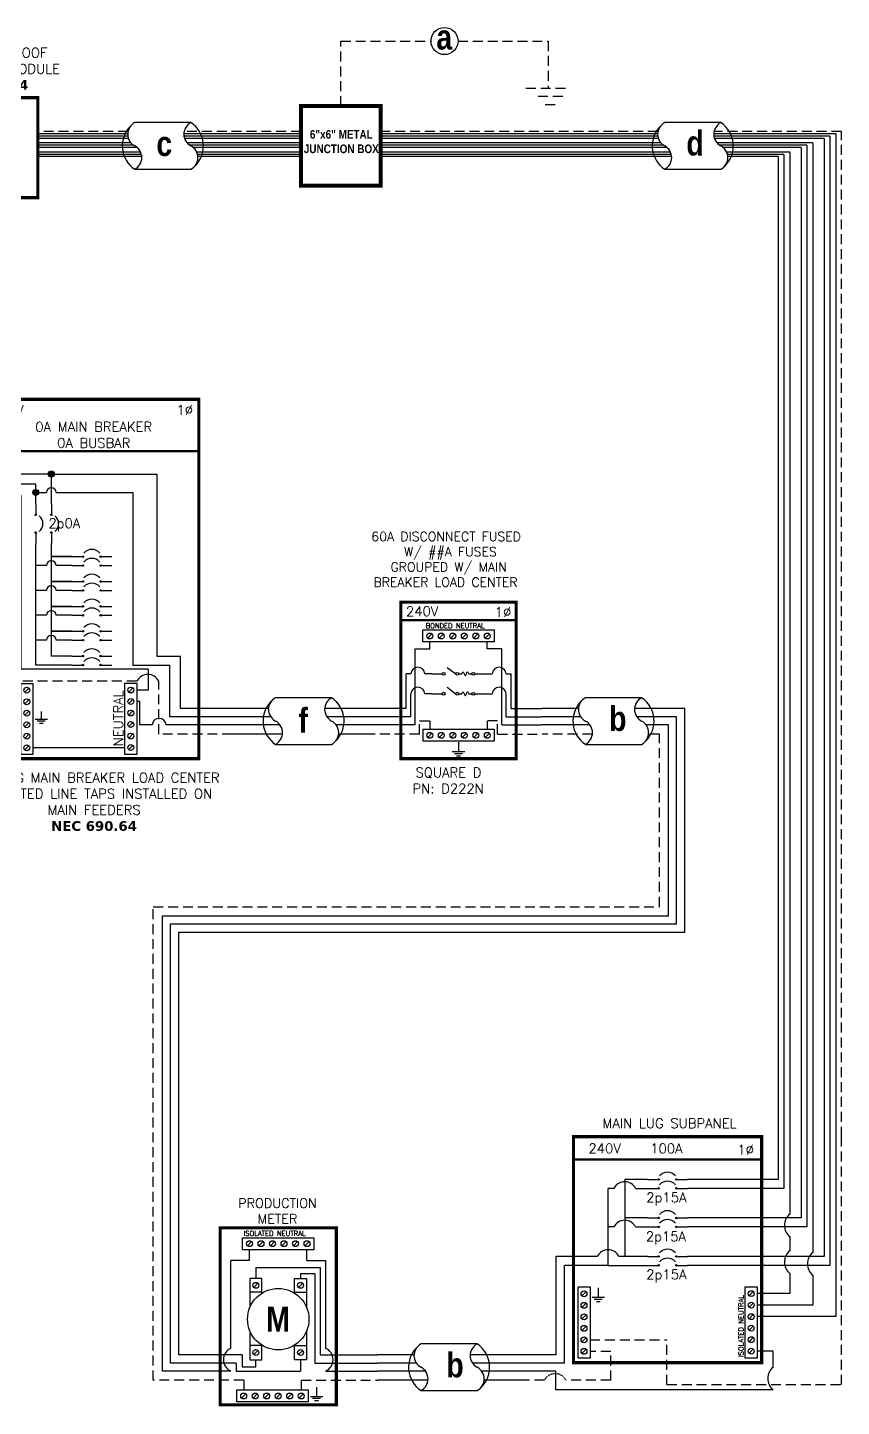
# Model space of a CAD drawing. Header units: feet. Extents: x 12814 to 13413, y 16036 to 16622.
# Drawn here: x 13105 to 13413, y 16100 to 16622 of the extents above; entities that cross this region are included whole.
import ezdxf

# ---------------------------------------------------------------- set-up
doc = ezdxf.new("R2010")
doc.units = ezdxf.units.FT
doc.header["$MEASUREMENT"] = 0
doc.linetypes.add('HIDDEN', pattern=[0.375, 0.25, -0.125])
for name, color, linetype in [('ONE LINE BLOCKS', 7, 'Continuous'), ('TABLES', 7, 'Continuous'), ('TEXT', 7, 'Continuous'), ('Z - TITLEBLOCK TXT', 7, 'Continuous')]:
    doc.layers.add(name, color=color, linetype=linetype)
doc.styles.add('ONE LINE TXT', font='techb___.ttf')
doc.styles.get("Standard").update_dxf_attribs({"font": 'simplex.shx'})

# ---------------------------------------------------------------- blocks, each defined once
blk = doc.blocks.new('*U3')
at = {"color": 7, "linetype": 'Continuous'}
for p, q in [((6.669, 2.433), (2.905, 2.433)), ((2.435, 1.711), (0, 1.711)), ((9.575, 1.711), (6.199, 1.711)), ((2.905, -0.69), (6.669, -0.69))]:
    blk.add_line(p, q, dxfattribs=at)
at = {"color": 10, "linetype": 'Continuous'}
for p, q in [((2.591, 1.149), (0, 1.149)), ((9.575, 1.149), (6.355, 1.149))]:
    blk.add_line(p, q, dxfattribs=at)
at = {"color": 253, "linetype": 'Continuous'}
for p, q in [((3.208, 0.611), (0, 0.611)), ((9.575, 0.611), (6.972, 0.611))]:
    blk.add_line(p, q, dxfattribs=at)
at = {"color": 7, "linetype": 'Continuous'}
for centre, start, end in [((3.942, 0.872), 133.97324, 236.42648), ((5.633, 0.872), 313.97324, 56.42648)]:
    blk.add_arc(centre, 1.874, start, end, dxfattribs=at)
at = {"layer": 'TEXT', "color": 92, "linetype": 'HIDDEN', "ltscale": 15}
for p, q in [((3.373, 0), (0, 0)), ((9.575, 0), (7.137, 0))]:
    blk.add_line(p, q, dxfattribs=at)
at = {"layer": 'Z - TITLEBLOCK TXT', "linetype": 'Continuous'}
for centre, start, end in [((3.315, 1.653), 117.66392, 242.33608), ((7.078, 1.653), 117.66392, 242.33608), ((2.496, 0.091), 297.66392, 62.33608), ((6.26, 0.091), 297.66392, 62.33608)]:
    blk.add_arc(centre, 0.882, start, end, dxfattribs=at)
blk = doc.blocks.new('M_MAIN DISCO')
at = {"color": 253, "linetype": 'Continuous'}
for p, q in [((-47.96, 3.45), (-47.96, 32.21)), ((-47.96, 32.21), (-42.47, 32.21)), ((-42.47, 32.21), (-42.47, 34.82)), ((-20.72, 32.21), (-20.72, 34.82)), ((-15.23, 32.21), (-20.72, 32.21)), ((-15.23, 3.45), (-15.23, 32.21)), ((-47.96, 3.45), (-63.19, 3.45)), ((-15.23, 3.45), (0, 3.45))]:
    blk.add_line(p, q, dxfattribs=at)
at = {"color": 7, "linetype": 'Continuous'}
for p, q in [((-51.46, 9.66), (-51.46, 22.77)), ((-49.6, 22.77), (-51.46, 22.77)), ((-41.69, 22.77), (-44.32, 22.77)), ((-21.5, 22.77), (-18.87, 22.77)), ((-13.59, 22.77), (-11.73, 22.77)), ((-11.73, 9.66), (-11.73, 22.77)), ((-51.46, 9.66), (-63.19, 9.66)), ((-11.73, 9.66), (0, 9.66))]:
    blk.add_line(p, q, dxfattribs=at)
at = {"color": 1, "linetype": 'Continuous'}
for p, q in [((-31.53, 22.77), (-30.29, 22.77)), ((-27.74, 22.77), (-26.5, 22.77)), ((-31.53, 15.24), (-30.29, 15.24)), ((-27.74, 15.24), (-26.5, 15.24))]:
    blk.add_line(p, q, dxfattribs=at)
at = {"color": 10, "linetype": 'Continuous'}
for p, q in [((-49.6, 6.49), (-49.6, 15.24)), ((-41.69, 15.24), (-44.32, 15.24)), ((-21.5, 15.24), (-18.87, 15.24)), ((-13.59, 6.49), (-13.59, 15.24)), ((-49.6, 6.49), (-63.19, 6.49)), ((-13.59, 6.49), (0, 6.49))]:
    blk.add_line(p, q, dxfattribs=at)
at = {"color": 7, "linetype": 'Continuous'}
for centre in [(-46.96, 22.62), (-16.23, 22.62)]:
    blk.add_arc(centre, 2.64, 3.2819, 176.7181, dxfattribs=at)
at = {"color": 10, "linetype": 'Continuous'}
for centre in [(-46.96, 15.08), (-16.23, 15.08)]:
    blk.add_arc(centre, 2.64, 3.2819, 176.7181, dxfattribs=at)
at = {"color": 1, "linetype": 'Continuous'}
for points in [[(-30.29, 22.77), (-29.92, 23.53), (-29.02, 22.01), (-28.19, 23.53), (-27.74, 22.77)], [(-30.29, 15.24), (-29.92, 16), (-29.02, 14.47), (-28.19, 16), (-27.74, 15.24)]]:
    blk.add_spline(points, degree=3, dxfattribs=at)
at = {"layer": 'ONE LINE BLOCKS', "lineweight": 50}
blk.add_line((-53.41, 43.1), (-9.8, 43.1), dxfattribs=at)
at = {"layer": 'ONE LINE BLOCKS', "lineweight": 50, "const_width": 1.19}
blk.add_lwpolyline([(-53.41, -9.3), (-53.41, 49.88), (-9.8, 49.88), (-9.8, -9.3)], close=True, dxfattribs=at)
at = {"layer": 'TEXT', "color": 92, "linetype": 'HIDDEN', "ltscale": 15}
for p, q in [((-46.38, 0), (-63.19, 0)), ((-46.38, 0), (-46.38, 4.94)), ((-46.38, 4.94), (-42.47, 4.94)), ((-42.47, 4.94), (-42.47, 1.8)), ((-16.81, 4.94), (-20.72, 4.94)), ((-20.72, 4.94), (-20.72, 1.8)), ((-16.81, 0), (-16.81, 4.94)), ((-16.81, 0), (0, 0))]:
    blk.add_line(p, q, dxfattribs=at)
at = {"layer": 'TEXT', "color": 92, "linetype": 'Continuous', "flags": 128}
for points in [[(-31.59, -3.07), (-31.6, -6.57)], [(-33.94, -6.57), (-29.25, -6.57)], [(-30.07, -7.44), (-33.13, -7.44)], [(-30.88, -8.3), (-32.31, -8.3)]]:
    blk.add_lwpolyline(points, dxfattribs=at)
at = {"layer": 'Z - TITLEBLOCK TXT', "color": 1, "linetype": 'Continuous'}
for p, q in [((-45.07, 34.82), (-45.07, 39.36)), ((-45.07, 39.36), (-18.12, 39.36)), ((-18.12, 39.36), (-18.12, 34.82)), ((-18.12, 34.82), (-45.07, 34.82)), ((-41.69, 22.77), (-37.77, 22.77)), ((-35.88, 25.22), (-32.61, 22.78)), ((-25.42, 22.77), (-21.5, 22.77)), ((-35.88, 17.69), (-32.61, 15.24)), ((-41.69, 15.24), (-37.77, 15.24)), ((-25.42, 15.23), (-21.5, 15.23)), ((-45.07, 1.8), (-18.12, 1.8)), ((-45.07, 1.8), (-45.07, -2.74)), ((-18.12, 1.8), (-18.12, -2.74)), ((-18.12, -2.74), (-45.07, -2.74))]:
    blk.add_line(p, q, dxfattribs=at)
at = {"layer": 'Z - TITLEBLOCK TXT', "color": 4, "linetype": 'Continuous'}
for p, q in [((-41.69, 37.87), (-43.26, 36.3)), ((-37.34, 37.87), (-38.91, 36.3)), ((-32.98, 37.87), (-34.56, 36.3)), ((-28.63, 37.87), (-30.21, 36.3)), ((-24.28, 37.87), (-25.86, 36.3)), ((-19.93, 37.87), (-21.51, 36.3)), ((-41.69, 0.32), (-43.26, -1.26)), ((-37.34, 0.32), (-38.91, -1.26)), ((-32.98, 0.32), (-34.56, -1.26)), ((-28.63, 0.32), (-30.21, -1.26)), ((-24.28, 0.32), (-25.86, -1.26)), ((-19.93, 0.32), (-21.51, -1.26))]:
    blk.add_line(p, q, dxfattribs=at)
for centre in [(-42.47, 37.09), (-38.12, 37.09), (-33.77, 37.09), (-29.42, 37.09), (-25.07, 37.09), (-20.72, 37.09), (-42.47, -0.47), (-38.12, -0.47), (-33.77, -0.47), (-29.42, -0.47), (-25.07, -0.47), (-20.72, -0.47)]:
    blk.add_circle(centre, 1.11, dxfattribs=at)
at = {"layer": 'Z - TITLEBLOCK TXT', "color": 1, "linetype": 'Continuous'}
for centre in [(-37.23, 22.77), (-32.07, 22.77), (-25.96, 22.77), (-37.23, 15.24), (-32.07, 15.24), (-25.96, 15.23)]:
    blk.add_circle(centre, 0.541, dxfattribs=at)
at = {"layer": 'TABLES', "color": 4, "linetype": 'Continuous'}
blk.add_text('BONDED NEUTRAL', height=1.8743, dxfattribs=at).set_placement((-43.99, 40.01))
at = {"layer": 'TEXT', "color": 1}
for s, width, gutter_width, heights, insert, char_height, attachment_point in [('\\A1;\\pi4.1167;60A DISCONNECT FUSED \\P\\pi16.454;W/ ##A FUSES\\P\\pi11.355;GROUPED W/ MAIN \\P\\pi4.9392;BREAKER LOAD CENTER', 71.8931, 92.23, [24.13], (-68.68, 76.43), 3.4544, 1), ('240V', 0.1481, 0.75, [0], (-45.35, 46.44), 3.658, 5), ('1∅', 0.1481, 0.75, [0], (-14.78, 46.14), 3.658, 5), ('\\A1;\\pi3.6942,t21.982;SQUARE D\\P\\pi2.5621,t20.85;PN: D222N', 35.0816, 28.88, [13.54], (-51.57, -12.71), 3.6576, 1)]:
    blk.add_mtext_dynamic_manual_height_columns(s, width=width, gutter_width=gutter_width, heights=heights, dxfattribs=dict(at, insert=insert, char_height=char_height, attachment_point=attachment_point))
blk = doc.blocks.new('*U9')
at = {"layer": 'ONE LINE BLOCKS', "linetype": 'Continuous'}
h = blk.add_hatch(color=1, dxfattribs=at)
h.dxf.hatch_style = 1
edge = h.paths.add_edge_path()
edge.add_arc((52.27, 75.95), 0.291, 0, 360)
h = blk.add_hatch(color=1, dxfattribs=at)
h.dxf.hatch_style = 1
edge = h.paths.add_edge_path()
edge.add_arc((58.94, 75.95), 0.291, 0, 360)
h = blk.add_hatch(color=1, dxfattribs=at)
h.dxf.hatch_style = 1
edge = h.paths.add_edge_path()
edge.add_arc((52.27, 72.57), 0.291, 0, 360)
h = blk.add_hatch(color=1, dxfattribs=at)
h.dxf.hatch_style = 1
edge = h.paths.add_edge_path()
edge.add_arc((58.94, 72.57), 0.291, 0, 360)
h = blk.add_hatch(color=1, dxfattribs=at)
h.dxf.hatch_style = 1
edge = h.paths.add_edge_path()
edge.add_arc((52.27, 61.39), 0.291, 0, 360)
h = blk.add_hatch(color=1, dxfattribs=at)
h.dxf.hatch_style = 1
edge = h.paths.add_edge_path()
edge.add_arc((52.27, 58.01), 0.291, 0, 360)
h = blk.add_hatch(color=1, dxfattribs=at)
h.dxf.hatch_style = 1
edge = h.paths.add_edge_path()
edge.add_arc((58.94, 61.39), 0.291, 0, 360)
h = blk.add_hatch(color=1, dxfattribs=at)
h.dxf.hatch_style = 1
edge = h.paths.add_edge_path()
edge.add_arc((58.94, 58.01), 0.291, 0, 360)
h = blk.add_hatch(color=1, dxfattribs=at)
h.dxf.hatch_style = 1
edge = h.paths.add_edge_path()
edge.add_arc((52.27, 46.83), 0.291, 0, 360)
h = blk.add_hatch(color=1, dxfattribs=at)
h.dxf.hatch_style = 1
edge = h.paths.add_edge_path()
edge.add_arc((58.94, 46.83), 0.291, 0, 360)
h = blk.add_hatch(color=1, dxfattribs=at)
h.dxf.hatch_style = 1
edge = h.paths.add_edge_path()
edge.add_arc((52.27, 43.45), 0.291, 0, 360)
h = blk.add_hatch(color=1, dxfattribs=at)
h.dxf.hatch_style = 1
edge = h.paths.add_edge_path()
edge.add_arc((58.94, 43.45), 0.291, 0, 360)
at = {"color": 7, "linetype": 'Continuous'}
for p, q in [((97.46, 92.13), (97.46, 75.95)), ((106.16, 92.13), (106.16, 61.39)), ((114.86, 92.13), (114.86, 46.83)), ((48.07, 75.95), (39.41, 75.95)), ((39.41, 75.95), (39.41, 61.39)), ((97.46, 75.95), (63.14, 75.95)), ((48.07, 61.39), (39.41, 61.39)), ((39.41, 61.39), (39.41, 46.83)), ((106.16, 61.39), (63.14, 61.39)), ((29, 46.83), (13.32, 46.83)), ((13.32, 46.83), (13.32, 9.66)), ((48.07, 46.83), (37.24, 46.83)), ((114.86, 46.83), (63.14, 46.83)), ((13.32, 9.66), (0, 9.66))]:
    blk.add_line(p, q, dxfattribs=at)
at = {"color": 10, "linetype": 'Continuous'}
for p, q in [((99.63, 92.13), (99.63, 72.57)), ((108.33, 92.13), (108.33, 58.01)), ((117.03, 92.13), (117.03, 43.45)), ((33.12, 58.01), (33.12, 72.57)), ((35.29, 72.57), (33.12, 72.57)), ((43.53, 72.57), (48.07, 72.57)), ((99.63, 72.57), (63.14, 72.57)), ((33.12, 43.45), (33.12, 58.01)), ((35.29, 58.01), (33.12, 58.01)), ((43.53, 58.01), (48.07, 58.01)), ((108.33, 58.01), (63.14, 58.01)), ((33.12, 43.45), (16.61, 43.45)), ((16.61, 6.49), (16.61, 43.45)), ((33.12, 43.45), (48.07, 43.45)), ((117.03, 43.45), (63.14, 43.45)), ((16.61, 6.49), (0, 6.49))]:
    blk.add_line(p, q, dxfattribs=at)
at = {"color": 253, "linetype": 'Continuous'}
for p, q in [((101.81, 92.13), (101.81, 62.88)), ((110.51, 92.13), (110.51, 48.32)), ((119.21, 92.13), (119.21, 24.07)), ((101.81, 54.32), (101.81, 48.99)), ((101.81, 40.44), (101.81, 32.77)), ((110.51, 39.76), (110.51, 28.42)), ((101.81, 32.77), (89.53, 32.77)), ((110.51, 28.42), (89.53, 28.42)), ((119.21, 24.07), (89.53, 24.07)), ((95.54, 11.02), (89.53, 11.02)), ((95.54, 5), (95.54, 11.02)), ((13.32, 3.45), (0, 3.45)), ((13.32, -3.56), (13.32, 3.45)), ((95.54, -3.56), (13.32, -3.56))]:
    blk.add_line(p, q, dxfattribs=at)
at = {"color": 10, "linetype": 'Continuous'}
for centre in [(39.41, 70.41), (39.41, 55.85)]:
    blk.add_arc(centre, 4.65, 27.6639, 152.3361, dxfattribs=at)
at = {"color": 253, "linetype": 'Continuous'}
for centre in [(105.39, 58.6), (105.39, 44.71), (114.09, 44.04), (99.12, 0.72)]:
    blk.add_arc(centre, 5.58, 129.9215, 230.0785, dxfattribs=at)
at = {"color": 7, "linetype": 'Continuous'}
blk.add_arc((33.12, 44.67), 4.65, 27.6639, 152.3361, dxfattribs=at)
at = {"layer": 'ONE LINE BLOCKS', "lineweight": 50}
blk.add_line((20.02, 83.43), (91.19, 83.43), dxfattribs=at)
at = {"layer": 'ONE LINE BLOCKS', "lineweight": 50, "const_width": 1.19}
blk.add_lwpolyline([(20.02, 6.67), (20.02, 92.13), (91.19, 92.13), (91.19, 6.67)], close=True, dxfattribs=at)
at = {"layer": 'TEXT', "color": 92, "linetype": 'HIDDEN', "ltscale": 15}
for p, q in [((121.38, -1.65), (121.38, 92.13)), ((26.29, 15.3), (55.38, 15.3)), ((34.13, 10.94), (26.29, 10.94)), ((34.13, 0), (34.13, 10.94)), ((55.38, -1.65), (55.38, 15.3)), ((9.01, 0), (0, 0)), ((34.13, 0), (17.25, 0)), ((55.38, -1.65), (121.38, -1.65))]:
    blk.add_line(p, q, dxfattribs=at)
at = {"layer": 'TEXT', "color": 92, "linetype": 'HIDDEN', "flags": 128}
for points in [[(27.06, 31.42), (31.74, 31.42)], [(29.4, 34.92), (29.4, 31.42)], [(30.93, 30.55), (27.87, 30.55)], [(30.12, 29.68), (28.68, 29.68)]]:
    blk.add_lwpolyline(points, dxfattribs=at)
at = {"layer": 'TEXT', "color": 92, "linetype": 'HIDDEN', "ltscale": 0.3}
blk.add_arc((13.13, -2.16), 4.65, 27.6639, 152.3361, dxfattribs=at)
at = {"layer": 'Z - TITLEBLOCK TXT', "color": 1, "linetype": 'Continuous'}
for p, q in [((21.75, 8.35), (21.75, 35.29)), ((21.75, 35.29), (26.29, 35.29)), ((26.29, 35.29), (26.29, 8.35)), ((84.99, 8.42), (84.99, 35.37)), ((84.99, 35.37), (89.53, 35.37)), ((89.53, 35.37), (89.53, 8.42)), ((26.29, 8.35), (21.75, 8.35)), ((89.53, 8.42), (84.99, 8.42))]:
    blk.add_line(p, q, dxfattribs=at)
at = {"layer": 'Z - TITLEBLOCK TXT', "color": 4, "linetype": 'Continuous'}
for p, q in [((24.81, 33.48), (23.24, 31.91)), ((88.04, 33.56), (86.47, 31.98)), ((24.81, 29.13), (23.24, 27.56)), ((88.04, 29.2), (86.47, 27.63)), ((24.81, 24.78), (23.24, 23.21)), ((88.04, 24.85), (86.47, 23.28)), ((24.81, 20.43), (23.24, 18.86)), ((24.81, 16.08), (23.24, 14.51)), ((88.04, 20.5), (86.47, 18.93)), ((88.04, 16.15), (86.47, 14.58)), ((24.81, 11.73), (23.24, 10.16)), ((88.04, 11.8), (86.47, 10.23))]:
    blk.add_line(p, q, dxfattribs=at)
at = {"layer": 'Z - TITLEBLOCK TXT', "color": 1, "linetype": 'Continuous', "flags": 128}
for points in [[(48.07, 75.95), (52.27, 75.95)], [(48.07, 75.95), (52.27, 75.95)], [(58.94, 75.95), (63.14, 75.95)], [(48.07, 72.57), (52.27, 72.57)], [(48.07, 72.57), (52.27, 72.57)], [(58.94, 72.57), (63.14, 72.57)], [(48.07, 61.39), (52.27, 61.39)], [(48.07, 61.39), (52.27, 61.39)], [(48.07, 58.01), (52.27, 58.01)], [(48.07, 58.01), (52.27, 58.01)], [(58.94, 61.39), (63.14, 61.39)], [(58.94, 58.01), (63.14, 58.01)], [(48.07, 46.83), (52.27, 46.83)], [(48.07, 46.83), (52.27, 46.83)], [(48.07, 43.45), (52.27, 43.45)], [(48.07, 43.45), (52.27, 43.45)], [(58.94, 46.83), (63.14, 46.83)], [(58.94, 43.45), (63.14, 43.45)]]:
    blk.add_lwpolyline(points, dxfattribs=at)
at = {"layer": 'Z - TITLEBLOCK TXT', "color": 1, "linetype": 'Continuous'}
for centre in [(52.27, 75.95), (58.94, 75.95), (52.27, 72.57), (58.94, 72.57), (52.27, 61.39), (52.27, 58.01), (58.94, 61.39), (58.94, 58.01), (52.27, 46.83), (58.94, 46.83), (52.27, 43.45), (58.94, 43.45)]:
    blk.add_circle(centre, 0.291, dxfattribs=at)
at = {"layer": 'Z - TITLEBLOCK TXT', "color": 4, "linetype": 'Continuous'}
for centre in [(24.02, 32.7), (87.26, 32.77), (24.02, 28.35), (87.26, 28.42), (24.02, 24), (87.26, 24.07), (24.02, 19.65), (24.02, 15.3), (87.26, 19.72), (87.26, 15.37), (24.02, 10.94), (87.26, 11.02)]:
    blk.add_circle(centre, 1.11, dxfattribs=at)
at = {"layer": 'Z - TITLEBLOCK TXT', "color": 1, "linetype": 'Continuous'}
for centre in [(55.6, 74.75), (55.6, 71.37), (55.6, 60.19), (55.6, 56.81), (55.6, 45.63), (55.6, 42.25)]:
    blk.add_arc(centre, 3.93, 40.3392, 139.6608, dxfattribs=at)
at = {"layer": 'TABLES', "color": 1, "linetype": 'Continuous'}
for p in [(47.57, 67.33), (47.4, 52.58), (47.57, 38.21)]:
    blk.add_text('2p15A', height=3.658, dxfattribs=at).set_placement(p)
at = {"layer": 'TABLES', "color": 4, "linetype": 'Continuous'}
blk.add_text('ISOLATED NEUTRAL', height=1.8743, rotation=90, dxfattribs=at).set_placement((84.33, 8.78))
at = {"layer": 'TEXT', "color": 1, "attachment_point": 5}
for s, width, gutter_width, insert, char_height in [('MAIN LUG SUBPANEL ', 62.3984, 7.17, (56.35, 97.2), 3.6576), ('240V', 0.1481, 0.75, (31.81, 87.69), 3.658), ('100A', 0.1481, 0.75, (55.19, 87.69), 3.658), ('1∅', 0.1481, 0.75, (85.17, 87.17), 3.658)]:
    blk.add_mtext_dynamic_manual_height_columns(s, width=width, gutter_width=gutter_width, heights=[0], dxfattribs=dict(at, insert=insert, char_height=char_height))
blk = doc.blocks.new('*U8')
at = {"layer": 'ONE LINE BLOCKS', "linetype": 'Continuous'}
h = blk.add_hatch(color=254, dxfattribs=at)
h.dxf.hatch_style = 1
edge = h.paths.add_edge_path()
edge.add_arc((-68.38, 98.34), 1.11, 0, 360)
h = blk.add_hatch(color=254, dxfattribs=at)
h.dxf.hatch_style = 1
edge = h.paths.add_edge_path()
edge.add_arc((-74.3, 91.39), 1.11, 0, 360)
h = blk.add_hatch(color=1, dxfattribs=at)
h.dxf.hatch_style = 1
edge = h.paths.add_edge_path()
edge.add_arc((-74.3, 82.89), 0.291, 0, 360)
h = blk.add_hatch(color=1, dxfattribs=at)
h.dxf.hatch_style = 1
edge = h.paths.add_edge_path()
edge.add_arc((-68.38, 82.89), 0.291, 0, 360)
h = blk.add_hatch(color=1, dxfattribs=at)
h.dxf.hatch_style = 1
edge = h.paths.add_edge_path()
edge.add_arc((-74.3, 76.21), 0.291, 0, 360)
h = blk.add_hatch(color=1, dxfattribs=at)
h.dxf.hatch_style = 1
edge = h.paths.add_edge_path()
edge.add_arc((-68.38, 76.21), 0.291, 0, 360)
h = blk.add_hatch(color=1, dxfattribs=at)
h.dxf.hatch_style = 1
edge = h.paths.add_edge_path()
edge.add_arc((-56.39, 67.09), 0.291, 0, 360)
h = blk.add_hatch(color=1, dxfattribs=at)
h.dxf.hatch_style = 1
edge = h.paths.add_edge_path()
edge.add_arc((-56.39, 63.72), 0.291, 0, 360)
h = blk.add_hatch(color=1, dxfattribs=at)
h.dxf.hatch_style = 1
edge = h.paths.add_edge_path()
edge.add_arc((-49.72, 67.09), 0.291, 0, 360)
h = blk.add_hatch(color=1, dxfattribs=at)
h.dxf.hatch_style = 1
edge = h.paths.add_edge_path()
edge.add_arc((-49.72, 63.72), 0.291, 0, 360)
h = blk.add_hatch(color=1, dxfattribs=at)
h.dxf.hatch_style = 1
edge = h.paths.add_edge_path()
edge.add_arc((-56.39, 57.69), 0.291, 0, 360)
h = blk.add_hatch(color=1, dxfattribs=at)
h.dxf.hatch_style = 1
edge = h.paths.add_edge_path()
edge.add_arc((-49.72, 57.69), 0.291, 0, 360)
h = blk.add_hatch(color=1, dxfattribs=at)
h.dxf.hatch_style = 1
edge = h.paths.add_edge_path()
edge.add_arc((-56.39, 54.31), 0.291, 0, 360)
h = blk.add_hatch(color=1, dxfattribs=at)
h.dxf.hatch_style = 1
edge = h.paths.add_edge_path()
edge.add_arc((-49.72, 54.31), 0.291, 0, 360)
h = blk.add_hatch(color=1, dxfattribs=at)
h.dxf.hatch_style = 1
edge = h.paths.add_edge_path()
edge.add_arc((-56.39, 48.29), 0.291, 0, 360)
h = blk.add_hatch(color=1, dxfattribs=at)
h.dxf.hatch_style = 1
edge = h.paths.add_edge_path()
edge.add_arc((-49.72, 48.29), 0.291, 0, 360)
h = blk.add_hatch(color=1, dxfattribs=at)
h.dxf.hatch_style = 1
edge = h.paths.add_edge_path()
edge.add_arc((-56.39, 44.91), 0.291, 0, 360)
h = blk.add_hatch(color=1, dxfattribs=at)
h.dxf.hatch_style = 1
edge = h.paths.add_edge_path()
edge.add_arc((-49.72, 44.91), 0.291, 0, 360)
h = blk.add_hatch(color=1, dxfattribs=at)
h.dxf.hatch_style = 1
edge = h.paths.add_edge_path()
edge.add_arc((-56.39, 38.89), 0.291, 0, 360)
h = blk.add_hatch(color=1, dxfattribs=at)
h.dxf.hatch_style = 1
edge = h.paths.add_edge_path()
edge.add_arc((-49.72, 38.89), 0.291, 0, 360)
h = blk.add_hatch(color=1, dxfattribs=at)
h.dxf.hatch_style = 1
edge = h.paths.add_edge_path()
edge.add_arc((-56.39, 35.51), 0.291, 0, 360)
h = blk.add_hatch(color=1, dxfattribs=at)
h.dxf.hatch_style = 1
edge = h.paths.add_edge_path()
edge.add_arc((-49.72, 35.51), 0.291, 0, 360)
h = blk.add_hatch(color=1, dxfattribs=at)
h.dxf.hatch_style = 1
edge = h.paths.add_edge_path()
edge.add_arc((-56.39, 29.48), 0.291, 0, 360)
h = blk.add_hatch(color=1, dxfattribs=at)
h.dxf.hatch_style = 1
edge = h.paths.add_edge_path()
edge.add_arc((-56.39, 26.1), 0.291, 0, 360)
h = blk.add_hatch(color=1, dxfattribs=at)
h.dxf.hatch_style = 1
edge = h.paths.add_edge_path()
edge.add_arc((-49.72, 29.48), 0.291, 0, 360)
h = blk.add_hatch(color=1, dxfattribs=at)
h.dxf.hatch_style = 1
edge = h.paths.add_edge_path()
edge.add_arc((-49.72, 26.1), 0.291, 0, 360)
at = {"color": 155, "true_color": 0x647190}
blk.add_line((-93.51, 126.59), (-12.6, 126.59), dxfattribs=at)
at = {"color": 10, "linetype": 'Continuous'}
for p, q in [((-23.58, 6.49), (-23.58, 26.1)), ((-19.54, 26.1), (-19.54, 26.1)), ((0, 6.49), (-23.58, 6.49))]:
    blk.add_line(p, q, dxfattribs=at)
at = {"color": 7, "linetype": 'Continuous'}
for p, q in [((-19.55, 9.66), (-19.55, 29.48)), ((0, 9.66), (-19.55, 9.66))]:
    blk.add_line(p, q, dxfattribs=at)
at = {"color": 253, "linetype": 'Continuous'}
for p, q in [((-34.9, 12.29), (-36.07, 12.29)), ((-34.9, 3.45), (-34.9, 12.29)), ((-30.25, 3.45), (-34.9, 3.45)), ((0, 3.45), (-24.98, 3.45))]:
    blk.add_line(p, q, dxfattribs=at)
at = {"color": 7, "linetype": 'Continuous'}
blk.add_circle((-119.49, -15.26), 5.11, dxfattribs=at)
at = {"color": 253, "linetype": 'Continuous'}
blk.add_arc((-27.62, 3.3), 2.64, 3.2819, 176.7181, dxfattribs=at)
at = {"layer": 'ONE LINE BLOCKS', "lineweight": 50}
blk.add_line((-93.51, 106.95), (-12.6, 106.95), dxfattribs=at)
at = {"layer": 'ONE LINE BLOCKS', "lineweight": 50, "const_width": 1.19}
for points in [[(-116.27, 134.89), (-116.27, 151.79), (-97.41, 151.79), (-97.41, 134.89)], [(-93.51, -9.3), (-93.51, 126.59), (-12.6, 126.59), (-12.6, -9.3)]]:
    blk.add_lwpolyline(points, close=True, dxfattribs=at)
at = {"layer": 'TEXT', "color": 92, "linetype": 'HIDDEN', "ltscale": 15}
for p, q in [((-36.07, 20.02), (-86.54, 20.02)), ((-86.54, 20.02), (-86.54, 16.57)), ((-86.54, 16.57), (-79.95, 16.57)), ((-27.75, 0), (-27.75, 20.02)), ((0, 0), (-27.75, 0)), ((-79.95, -0.83), (-119.49, -0.83)), ((-119.49, -0.83), (-119.49, -10.15)), ((-119.49, -20.38), (-119.49, -32.73))]:
    blk.add_line(p, q, dxfattribs=at)
at = {"layer": 'TEXT', "color": 92, "linetype": 'Continuous', "ltscale": 15}
blk.add_line((-40.61, -5.18), (-75.41, -5.18), dxfattribs=at)
at = {"layer": 'TEXT', "color": 92, "linetype": 'Continuous', "flags": 128}
for points in [[(-74.53, 5.69), (-69.85, 5.69)], [(-72.19, 8.54), (-72.19, 5.69)], [(-70.66, 4.83), (-73.72, 4.83)], [(-71.47, 3.96), (-72.91, 3.96)]]:
    blk.add_lwpolyline(points, dxfattribs=at)
at = {"layer": 'TEXT', "color": 92, "linetype": 'Continuous', "ltscale": 4, "flags": 128}
for points in [[(-127.97, -32.73), (-111.01, -32.73)], [(-113.95, -35.88), (-125.03, -35.88)], [(-116.88, -39.02), (-122.09, -39.02)]]:
    blk.add_lwpolyline(points, dxfattribs=at)
at = {"layer": 'TEXT', "linetype": 'Continuous'}
blk.add_circle((-106.84, 143.34), 7.15, dxfattribs=at)
at = {"layer": 'TEXT', "color": 92, "linetype": 'Continuous', "ltscale": 0.3}
blk.add_arc((-31.87, 17.86), 4.65, 27.6639, 152.3361, dxfattribs=at)
at = {"layer": 'Z - TITLEBLOCK TXT', "color": 253, "linetype": 'Continuous'}
for p, q in [((-113.33, 90.2), (-113.33, 134.89)), ((-79.78, 90.2), (-113.33, 90.2)), ((-79.78, 24.52), (-79.78, 90.2)), ((-31.78, 24.52), (-79.78, 24.52)), ((-31.78, 24.52), (-31.78, 16.64)), ((-31.78, 16.64), (-36.07, 16.64))]:
    blk.add_line(p, q, dxfattribs=at)
at = {"layer": 'Z - TITLEBLOCK TXT', "color": 10, "linetype": 'Continuous'}
for p, q in [((-106.84, 94.51), (-106.84, 134.89)), ((-74.3, 94.51), (-106.84, 94.51)), ((-74.3, 87.09), (-74.3, 94.51)), ((-73.19, 91.39), (-70.25, 91.39)), ((-66.51, 91.39), (-37.57, 91.39)), ((-37.57, 91.39), (-37.57, 26.1)), ((-74.3, 26.1), (-74.3, 72.02)), ((-70.25, 63.72), (-74.3, 63.72)), ((-60.59, 63.72), (-66.51, 63.72)), ((-70.25, 54.31), (-74.3, 54.31)), ((-60.59, 54.31), (-66.51, 54.31)), ((-70.25, 44.91), (-74.3, 44.91)), ((-60.59, 44.91), (-66.51, 44.91)), ((-70.25, 35.51), (-74.3, 35.51)), ((-60.59, 35.51), (-66.51, 35.51)), ((-60.59, 26.1), (-74.3, 26.1)), ((-37.57, 26.1), (-23.58, 26.1))]:
    blk.add_line(p, q, dxfattribs=at)
at = {"layer": 'Z - TITLEBLOCK TXT', "color": 7, "linetype": 'Continuous'}
for p, q in [((-100.35, 98.34), (-100.35, 134.89)), ((-68.38, 98.34), (-100.35, 98.34)), ((-68.38, 87.09), (-68.38, 98.34)), ((-67.27, 98.34), (-28.47, 98.34)), ((-28.47, 98.34), (-28.47, 29.48)), ((-68.38, 57.69), (-68.38, 72.02)), ((-68.38, 67.09), (-60.59, 67.09)), ((-60.59, 67.09), (-68.38, 67.09)), ((-68.38, 48.29), (-68.38, 57.69)), ((-68.38, 57.69), (-60.59, 57.69)), ((-60.59, 57.69), (-68.38, 57.69)), ((-68.38, 38.89), (-68.38, 48.29)), ((-68.38, 48.29), (-60.59, 48.29)), ((-60.59, 48.29), (-68.38, 48.29)), ((-68.38, 29.48), (-68.38, 38.89)), ((-68.38, 38.89), (-60.59, 38.89)), ((-60.59, 38.89), (-68.38, 38.89)), ((-60.59, 29.48), (-68.38, 29.48)), ((-28.47, 29.48), (-19.55, 29.48))]:
    blk.add_line(p, q, dxfattribs=at)
at = {"layer": 'Z - TITLEBLOCK TXT', "color": 1, "linetype": 'Continuous'}
for p, q in [((-79.95, -7.78), (-79.95, 19.17)), ((-79.95, 19.17), (-75.41, 19.17)), ((-75.41, 19.17), (-75.41, -7.78)), ((-40.61, -7.71), (-40.61, 19.24)), ((-40.61, 19.24), (-36.07, 19.24)), ((-36.07, 19.24), (-36.07, -7.71)), ((-75.41, -7.78), (-79.95, -7.78)), ((-36.07, -7.71), (-40.61, -7.71))]:
    blk.add_line(p, q, dxfattribs=at)
at = {"layer": 'Z - TITLEBLOCK TXT', "color": 4, "linetype": 'Continuous'}
for p, q in [((-76.9, 17.35), (-78.47, 15.78)), ((-37.55, 17.43), (-39.13, 15.85)), ((-76.9, 13), (-78.47, 11.43)), ((-37.55, 13.08), (-39.13, 11.5)), ((-76.9, 8.65), (-78.47, 7.08)), ((-37.55, 8.73), (-39.13, 7.15)), ((-76.9, 4.3), (-78.47, 2.73)), ((-37.55, 4.38), (-39.13, 2.8)), ((-37.55, 0.03), (-39.13, -1.55)), ((-76.9, -0.05), (-78.47, -1.62)), ((-76.9, -4.4), (-78.47, -5.97)), ((-37.55, -4.33), (-39.13, -5.9))]:
    blk.add_line(p, q, dxfattribs=at)
at = {"layer": 'Z - TITLEBLOCK TXT', "color": 1, "linetype": 'Continuous', "flags": 128}
for points in [[(-74.3, 87.09), (-74.3, 82.89)], [(-74.3, 87.09), (-74.3, 82.89)], [(-68.38, 87.09), (-68.38, 82.89)], [(-68.38, 87.09), (-68.38, 82.89)], [(-74.3, 76.21), (-74.3, 72.02)], [(-68.38, 76.21), (-68.38, 72.02)], [(-60.59, 67.09), (-56.39, 67.09)], [(-60.59, 67.09), (-56.39, 67.09)], [(-60.59, 63.72), (-56.39, 63.72)], [(-60.59, 63.72), (-56.39, 63.72)], [(-49.72, 67.09), (-45.52, 67.09)], [(-49.72, 63.72), (-45.52, 63.72)], [(-60.59, 57.69), (-56.39, 57.69)], [(-60.59, 57.69), (-56.39, 57.69)], [(-49.72, 57.69), (-45.52, 57.69)], [(-60.59, 54.31), (-56.39, 54.31)], [(-60.59, 54.31), (-56.39, 54.31)], [(-49.72, 54.31), (-45.52, 54.31)], [(-60.59, 48.29), (-56.39, 48.29)], [(-60.59, 48.29), (-56.39, 48.29)], [(-49.72, 48.29), (-45.52, 48.29)], [(-60.59, 44.91), (-56.39, 44.91)], [(-60.59, 44.91), (-56.39, 44.91)], [(-49.72, 44.91), (-45.52, 44.91)], [(-60.59, 38.89), (-56.39, 38.89)], [(-60.59, 38.89), (-56.39, 38.89)], [(-49.72, 38.89), (-45.52, 38.89)], [(-60.59, 35.51), (-56.39, 35.51)], [(-60.59, 35.51), (-56.39, 35.51)], [(-49.72, 35.51), (-45.52, 35.51)], [(-60.59, 29.48), (-56.39, 29.48)], [(-60.59, 29.48), (-56.39, 29.48)], [(-60.59, 26.1), (-56.39, 26.1)], [(-60.59, 26.1), (-56.39, 26.1)], [(-49.72, 29.48), (-45.52, 29.48)], [(-49.72, 26.1), (-45.52, 26.1)]]:
    blk.add_lwpolyline(points, dxfattribs=at)
at = {"layer": 'Z - TITLEBLOCK TXT', "color": 7, "linetype": 'Continuous'}
for centre in [(-68.38, 98.34), (-68.38, 98.34), (-74.3, 91.39)]:
    blk.add_circle(centre, 1.11, dxfattribs=at)
at = {"layer": 'Z - TITLEBLOCK TXT', "color": 1, "linetype": 'Continuous'}
for centre in [(-74.3, 82.89), (-68.38, 82.89), (-74.3, 76.21), (-68.38, 76.21), (-56.39, 67.09), (-56.39, 63.72), (-49.72, 67.09), (-49.72, 63.72), (-56.39, 57.69), (-49.72, 57.69), (-56.39, 54.31), (-49.72, 54.31), (-56.39, 48.29), (-49.72, 48.29), (-56.39, 44.91), (-49.72, 44.91), (-56.39, 38.89), (-49.72, 38.89), (-56.39, 35.51), (-49.72, 35.51), (-56.39, 29.48), (-56.39, 26.1), (-49.72, 29.48), (-49.72, 26.1)]:
    blk.add_circle(centre, 0.291, dxfattribs=at)
at = {"layer": 'Z - TITLEBLOCK TXT', "color": 4, "linetype": 'Continuous'}
for centre in [(-77.68, 16.57), (-38.34, 16.64), (-77.68, 12.22), (-38.34, 12.29), (-77.68, 7.87), (-38.34, 7.94), (-77.68, 3.52), (-77.68, -0.83), (-38.34, 3.59), (-38.34, -0.76), (-77.68, -5.18), (-38.34, -5.11)]:
    blk.add_circle(centre, 1.11, dxfattribs=at)
at = {"layer": 'Z - TITLEBLOCK TXT', "color": 10, "linetype": 'Continuous'}
for centre in [(-68.38, 91.28), (-68.38, 63.61), (-68.38, 54.21), (-68.38, 44.8), (-68.38, 35.4)]:
    blk.add_arc(centre, 1.87, 3.2937, 176.7063, dxfattribs=at)
at = {"layer": 'Z - TITLEBLOCK TXT', "color": 1, "linetype": 'Continuous'}
for centre, start, end in [((-75.49, 79.55), 310.3392, 49.6608), ((-69.57, 79.55), 310.3392, 49.6608), ((-53.05, 65.9), 40.3392, 139.6608), ((-53.05, 62.52), 40.3392, 139.6608), ((-53.05, 56.5), 40.3392, 139.6608), ((-53.05, 53.12), 40.3392, 139.6608), ((-53.05, 47.1), 40.3392, 139.6608), ((-53.05, 43.72), 40.3392, 139.6608), ((-53.05, 37.69), 40.3392, 139.6608), ((-53.05, 34.31), 40.3392, 139.6608), ((-53.05, 28.29), 40.3392, 139.6608), ((-53.05, 24.91), 40.3392, 139.6608)]:
    blk.add_arc(centre, 3.93, start, end, dxfattribs=at)
at = {"layer": 'TABLES', "color": 1, "linetype": 'Continuous'}
blk.add_text('NEUTRAL', height=3.658, rotation=90, dxfattribs=at).set_placement((-41.27, -4.66))
at = {"layer": 'TEXT', "color": 1, "attachment_point": 5}
for s, width, gutter_width, heights, insert, char_height in [('EXISTING\\P120/240V UTILITY METER', 0.0523, 7.17, [0], (-131.55, 143.68), 3.5433), ('240V', 0.1481, 0.75, [0], (-84.98, 122.54), 3.658), ('1∅', 0.1481, 0.75, [0], (-17.91, 122.54), 3.658), ('0A MAIN BREAKER\\P0A BUSBAR', 72.4998, 0.75, [0], (-52.35, 113.14), 3.6576), ('2p0A', 0.1481, 0.75, [0], (-63.46, 79.11), 3.658), ('EXISTING MAIN BREAKER LOAD CENTER INSULATED LINE TAPS INSTALLED ON MAIN FEEDERS\\P{\\fVerdana|b1|i0|c0|p34;NEC 690.64}', 98.9176, 7.17, [106.42], (-52.23, -25.66), 3.6576)]:
    blk.add_mtext_dynamic_manual_height_columns(s, width=width, gutter_width=gutter_width, heights=heights, dxfattribs=dict(at, insert=insert, char_height=char_height))
at = {"layer": 'Z - TITLEBLOCK TXT', "color": 253, "linetype": 'Continuous', "style": 'ONE LINE TXT'}
blk.add_text('M', height=9.38, dxfattribs=at).set_placement((-111.4, 138.62))
at = {"layer": 'Z - TITLEBLOCK TXT', "color": 1, "linetype": 'Continuous', "insert": (-122.68, -9.21), "char_height": 9.3833, "attachment_point": 1, "style": 'ONE LINE TXT'}
blk.add_mtext_dynamic_manual_height_columns('{\\W1;\\C256;a}', width=0.1385, gutter_width=2.13, heights=[0], dxfattribs=at)

msp = doc.modelspace()

# ---------------------------------------------------------------- linework, layer by layer
at = {"color": 7, "linetype": 'Continuous'}
for p, q in [((13166.82, 16585.56), (13145.58, 16585.56)), ((13367.26, 16585.56), (13346.02, 16585.56)), ((13406.35, 16579.59), (13406.35, 16202.1)), ((13388.95, 16572.7), (13388.95, 16202.1)), ((13397.65, 16576.14), (13397.65, 16202.1)), ((13145.58, 16567.93), (13166.82, 16567.93)), ((13346.02, 16567.93), (13367.26, 16567.93)), ((13337.29, 16368.08), (13316.04, 16368.08)), ((13313.39, 16364), (13299.64, 16364)), ((13353.69, 16364), (13334.63, 16364)), ((13353.69, 16279.4), (13353.69, 16364)), ((13316.04, 16350.45), (13337.29, 16350.45)), ((13162.25, 16279.4), (13353.69, 16279.4)), ((13162.25, 16119.62), (13162.25, 16279.4)), ((13191.39, 16152.65), (13191.39, 16148.46)), ((13191.39, 16152.65), (13215.72, 16152.65)), ((13215.72, 16152.65), (13215.72, 16119.62)), ((13186.21, 16119.62), (13162.25, 16119.62)), ((13186.21, 16119.62), (13186.21, 16115.03)), ((13191.39, 16115.03), (13191.39, 16117.69)), ((13215.72, 16119.62), (13237.45, 16119.62)), ((13186.21, 16115.03), (13191.39, 16115.03))]:
    msp.add_line(p, q, dxfattribs=at)
at = {"color": 253, "linetype": 'Continuous'}
for p, q in [((13142.91, 16581.31), (13108.88, 16581.31)), ((13144.15, 16577.86), (13108.88, 16577.86)), ((13208.47, 16581.31), (13164.16, 16581.31)), ((13208.47, 16577.86), (13165.4, 16577.86)), ((13343.35, 16581.31), (13238.57, 16581.31)), ((13344.59, 16577.86), (13238.57, 16577.86)), ((13410.7, 16581.31), (13364.6, 16581.31)), ((13402, 16577.86), (13365.84, 16577.86)), ((13402, 16577.86), (13402, 16202.1)), ((13410.7, 16581.31), (13410.7, 16202.1)), ((13147.79, 16574.42), (13108.88, 16574.42)), ((13208.47, 16574.42), (13169.03, 16574.42)), ((13348.22, 16574.42), (13238.57, 16574.42)), ((13393.3, 16574.42), (13369.47, 16574.42)), ((13393.3, 16574.42), (13393.3, 16202.1)), ((13317.75, 16357.79), (13299.64, 16357.79)), ((13347.47, 16357.79), (13339, 16357.79)), ((13347.47, 16285.61), (13347.47, 16357.79)), ((13156.03, 16285.61), (13347.47, 16285.61)), ((13156.03, 16113.41), (13156.03, 16285.61)), ((13188.97, 16155.25), (13188.97, 16159.34)), ((13210.72, 16155.25), (13210.72, 16159.34)), ((13188.97, 16155.25), (13181.91, 16155.25)), ((13181.91, 16122.02), (13181.91, 16155.25)), ((13210.72, 16155.25), (13217.79, 16155.25)), ((13217.79, 16122.02), (13217.79, 16155.25)), ((13181.91, 16113.41), (13156.03, 16113.41)), ((13217.79, 16113.41), (13237.45, 16113.41))]:
    msp.add_line(p, q, dxfattribs=at)
at = {"color": 10, "linetype": 'Continuous'}
for p, q in [((13142.96, 16580.45), (13108.88, 16580.45)), ((13145.14, 16577), (13108.88, 16577)), ((13208.47, 16580.45), (13164.21, 16580.45)), ((13208.47, 16577), (13166.38, 16577)), ((13343.4, 16580.45), (13238.57, 16580.45)), ((13345.58, 16577), (13238.57, 16577)), ((13408.53, 16580.45), (13364.64, 16580.45)), ((13399.83, 16577), (13366.82, 16577)), ((13399.83, 16577), (13399.83, 16202.1)), ((13408.53, 16580.45), (13408.53, 16202.1)), ((13148.09, 16573.56), (13108.88, 16573.56)), ((13208.47, 16573.56), (13169.33, 16573.56)), ((13348.53, 16573.56), (13238.57, 16573.56)), ((13391.13, 16573.56), (13369.77, 16573.56)), ((13391.13, 16573.56), (13391.13, 16202.1)), ((13314.27, 16360.83), (13299.64, 16360.83)), ((13350.51, 16360.83), (13335.51, 16360.83)), ((13350.51, 16282.57), (13350.51, 16360.83)), ((13159.07, 16282.57), (13350.51, 16282.57)), ((13159.07, 16116.45), (13159.07, 16282.57)), ((13208.3, 16150.28), (13208.3, 16148.46)), ((13208.3, 16150.28), (13213.74, 16150.28)), ((13213.74, 16150.28), (13213.74, 16116.45)), ((13208.3, 16117.69), (13208.3, 16113.41)), ((13183.88, 16116.45), (13159.07, 16116.45)), ((13183.88, 16116.45), (13183.88, 16113.41)), ((13183.88, 16113.41), (13208.3, 16113.41)), ((13213.74, 16116.45), (13237.45, 16116.45))]:
    msp.add_line(p, q, dxfattribs=at)
at = {"linetype": 'Continuous'}
for p, q in [((13143.16, 16579.59), (13108.88, 16579.59)), ((13208.47, 16579.59), (13164.41, 16579.59)), ((13343.6, 16579.59), (13238.57, 16579.59)), ((13406.35, 16579.59), (13364.85, 16579.59)), ((13146.47, 16576.14), (13108.88, 16576.14)), ((13148.23, 16572.7), (13108.88, 16572.7)), ((13208.47, 16576.14), (13167.72, 16576.14)), ((13208.47, 16572.7), (13169.47, 16572.7)), ((13346.91, 16576.14), (13238.57, 16576.14)), ((13348.67, 16572.7), (13238.57, 16572.7)), ((13397.65, 16576.14), (13368.16, 16576.14)), ((13388.95, 16572.7), (13369.91, 16572.7))]:
    msp.add_line(p, q, dxfattribs=at)
at = {"color": 1, "linetype": 'Continuous'}
for p, q in [((13193.66, 16143.26), (13189.12, 16143.26)), ((13206.04, 16143.26), (13210.57, 16143.26)), ((13193.66, 16123.09), (13189.12, 16123.09)), ((13206.04, 16123.09), (13210.57, 16123.09))]:
    msp.add_line(p, q, dxfattribs=at)
at = {"color": 7, "linetype": 'Continuous'}
msp.add_circle((13262.75, 16616.39), 5.11, dxfattribs=at)
for centre, start, end in [((13151.43, 16576.75), 133.9732, 236.4265), ((13160.97, 16576.75), 313.9732, 56.4265), ((13351.87, 16576.75), 133.9732, 236.4265), ((13361.41, 16576.75), 313.9732, 56.4265), ((13331.44, 16359.27), 313.9732, 56.4265), ((13321.89, 16359.27), 133.9732, 236.4265)]:
    msp.add_arc(centre, 10.58, start, end, dxfattribs=at)
at = {"color": 253, "linetype": 'Continuous'}
for centre, start, end in [((13183.83, 16117.72), 113.9997, 246.0003), ((13215.87, 16117.72), 293.9997, 66.0003)]:
    msp.add_arc(centre, 4.71, start, end, dxfattribs=at)
at = {"layer": 'ONE LINE BLOCKS', "lineweight": 50}
for points, const_width in [([(13108.88, 16557.2), (13071.1, 16557.2), (13071.1, 16594.99), (13108.88, 16594.99)], 1.19), ([(13238.57, 16561.69), (13208.47, 16561.69), (13208.47, 16591.8), (13238.57, 16591.8)], 1.53), ([(13177.89, 16100.67), (13177.89, 16167.63), (13221.81, 16167.63), (13221.81, 16100.67)], 1.19)]:
    msp.add_lwpolyline(points, close=True, dxfattribs=dict(at, const_width=const_width))
at = {"layer": 'TEXT', "color": 92, "linetype": 'HIDDEN', "ltscale": 15}
for p, q in [((13223.52, 16591.8), (13223.52, 16616.39)), ((13223.52, 16616.39), (13257.63, 16616.39)), ((13267.86, 16616.39), (13301.97, 16616.39)), ((13301.97, 16616.39), (13301.97, 16598.6)), ((13143.02, 16582.17), (13108.88, 16582.17)), ((13208.47, 16582.17), (13164.26, 16582.17)), ((13343.45, 16582.17), (13238.57, 16582.17)), ((13412.88, 16582.17), (13364.7, 16582.17)), ((13412.88, 16202.1), (13412.88, 16582.17)), ((13318.68, 16354.34), (13299.64, 16354.34)), ((13344.03, 16354.34), (13339.93, 16354.34)), ((13344.03, 16289.06), (13344.03, 16354.34)), ((13152.59, 16289.06), (13344.03, 16289.06)), ((13152.59, 16109.96), (13152.59, 16289.06)), ((13186.78, 16109.96), (13152.59, 16109.96)), ((13186.78, 16109.96), (13186.78, 16106.3)), ((13208.54, 16109.96), (13208.54, 16106.3)), ((13208.54, 16109.96), (13237.45, 16109.96))]:
    msp.add_line(p, q, dxfattribs=at)
at = {"layer": 'TEXT', "color": 92, "linetype": 'HIDDEN', "ltscale": 15, "flags": 128}
for points in [[(13293.49, 16598.6), (13310.45, 16598.6)], [(13307.51, 16595.46), (13296.43, 16595.46)], [(13304.57, 16592.32), (13299.37, 16592.32)]]:
    msp.add_lwpolyline(points, dxfattribs=at)
at = {"layer": 'TEXT', "color": 92, "linetype": 'Continuous', "flags": 128}
for points in [[(13214.33, 16107.38), (13214.33, 16103.88)], [(13211.99, 16103.88), (13216.67, 16103.88)], [(13215.86, 16103.01), (13212.8, 16103.01)], [(13215.05, 16102.15), (13213.61, 16102.15)]]:
    msp.add_lwpolyline(points, dxfattribs=at)
at = {"layer": 'TEXT', "linetype": 'Continuous'}
msp.add_circle((13199.85, 16133.07), 11.62, dxfattribs=at)
at = {"layer": 'Z - TITLEBLOCK TXT', "color": 1, "linetype": 'Continuous'}
for p, q in [((13186.38, 16159.34), (13186.38, 16163.88)), ((13186.38, 16163.88), (13213.32, 16163.88)), ((13213.32, 16159.34), (13186.38, 16159.34)), ((13213.32, 16163.88), (13213.32, 16159.34)), ((13189.12, 16148.46), (13189.12, 16137.55)), ((13193.66, 16148.46), (13189.12, 16148.46)), ((13193.66, 16142.91), (13193.66, 16148.46)), ((13206.04, 16142.91), (13206.04, 16148.46)), ((13206.04, 16148.46), (13210.57, 16148.46)), ((13210.57, 16148.46), (13210.57, 16137.55)), ((13189.12, 16128.6), (13189.12, 16117.69)), ((13210.57, 16128.6), (13210.57, 16117.69)), ((13193.66, 16117.69), (13193.66, 16123.24)), ((13206.04, 16117.69), (13206.04, 16123.24)), ((13189.12, 16117.69), (13193.66, 16117.69)), ((13210.57, 16117.69), (13206.04, 16117.69)), ((13184.19, 16101.76), (13184.19, 16106.3)), ((13184.19, 16106.3), (13211.13, 16106.3)), ((13211.13, 16101.76), (13184.19, 16101.76)), ((13211.13, 16106.3), (13211.13, 16101.76))]:
    msp.add_line(p, q, dxfattribs=at)
at = {"layer": 'Z - TITLEBLOCK TXT', "color": 4, "linetype": 'Continuous'}
for p, q in [((13189.76, 16162.4), (13188.19, 16160.83)), ((13194.11, 16162.4), (13192.54, 16160.83)), ((13198.46, 16162.4), (13196.89, 16160.83)), ((13202.81, 16162.4), (13201.24, 16160.83)), ((13207.16, 16162.4), (13205.59, 16160.83)), ((13211.51, 16162.4), (13209.94, 16160.83)), ((13192.18, 16146.65), (13190.6, 16145.07)), ((13209.09, 16146.65), (13207.52, 16145.07)), ((13192.18, 16121.28), (13190.6, 16119.71)), ((13209.09, 16121.28), (13207.52, 16119.71)), ((13187.57, 16104.82), (13186, 16103.24)), ((13191.92, 16104.82), (13190.35, 16103.24)), ((13196.27, 16104.82), (13194.7, 16103.24)), ((13200.62, 16104.82), (13199.05, 16103.24)), ((13204.97, 16104.82), (13203.4, 16103.24)), ((13209.32, 16104.82), (13207.75, 16103.24))]:
    msp.add_line(p, q, dxfattribs=at)
for centre in [(13188.97, 16161.61), (13193.32, 16161.61), (13197.67, 16161.61), (13202.02, 16161.61), (13206.37, 16161.61), (13210.72, 16161.61), (13191.39, 16145.86), (13208.3, 16145.86), (13191.39, 16120.5), (13208.3, 16120.5), (13186.78, 16104.03), (13191.13, 16104.03), (13195.48, 16104.03), (13199.83, 16104.03), (13204.18, 16104.03), (13208.54, 16104.03)]:
    msp.add_circle(centre, 1.11, dxfattribs=at)
at = {"layer": 'Z - TITLEBLOCK TXT', "linetype": 'Continuous'}
for centre, start, end in [((13147.89, 16581.15), 117.6639, 242.3361), ((13169.13, 16581.15), 117.6639, 242.3361), ((13348.33, 16581.15), 117.6639, 242.3361), ((13369.57, 16581.15), 117.6639, 242.3361), ((13143.27, 16572.34), 297.6639, 62.3361), ((13164.51, 16572.34), 297.6639, 62.3361), ((13343.71, 16572.34), 297.6639, 62.3361), ((13364.95, 16572.34), 297.6639, 62.3361), ((13318.35, 16363.67), 117.6639, 242.3361), ((13339.6, 16363.67), 117.6639, 242.3361), ((13313.73, 16354.86), 297.6639, 62.3361), ((13334.98, 16354.86), 297.6639, 62.3361)]:
    msp.add_arc(centre, 4.98, start, end, dxfattribs=at)

# ---------------------------------------------------------------- block references
at = {"color": 7}
msp.add_blockref('*U8', (13182.41, 16354.34), dxfattribs=at)
for name, p in [('M_MAIN DISCO', (13299.64, 16354.34)), ('*U9', (13291.49, 16109.96))]:
    msp.add_blockref(name, p)
at = {"color": 155, "true_color": 0x647190, "xscale": 5.644441731736358, "yscale": 5.644441731736358, "zscale": 5.644441731736358}
for p in [(13182.41, 16354.34), (13237.45, 16109.96)]:
    msp.add_blockref('*U3', p, dxfattribs=at)

# ---------------------------------------------------------------- texts
at = {"layer": 'ONE LINE BLOCKS', "color": 1, "linetype": 'Continuous', "insert": (13223.71, 16582.75), "char_height": 3.2756, "width": 28.3929, "attachment_point": 2, "style": 'ONE LINE TXT'}
msp.add_mtext('6"x6" METAL JUNCTION BOX  ', dxfattribs=at)
at = {"layer": 'TABLES', "color": 1, "linetype": 'Continuous'}
msp.add_text('ISOLATED NEUTRAL', height=1.8743, dxfattribs=at).set_placement((13186.74, 16164.54))
at = {"layer": 'TEXT', "color": 1, "attachment_point": 5}
for s, width, insert, char_height in [(' \\PMOUNTED TO ROOF \\PUNDER SOLAR MODULE\\P{\\fVerdana|b1|i0|c0|p34;NEC 690.34}', 72.4158, (13089.11, 16608.91), 3.6576), ('PRODUCTION METER', 1.3203, (13199.57, 16173.98), 3.5433)]:
    msp.add_mtext_dynamic_manual_height_columns(s, width=width, gutter_width=7.17, heights=[0], dxfattribs=dict(at, insert=insert, char_height=char_height))
at = {"layer": 'Z - TITLEBLOCK TXT', "color": 253, "linetype": 'Continuous', "style": 'ONE LINE TXT'}
msp.add_text('M', height=9.38, dxfattribs=at).set_placement((13195.29, 16128.36))
at = {"layer": 'Z - TITLEBLOCK TXT', "color": 1, "linetype": 'Continuous', "char_height": 9.3833, "attachment_point": 1, "style": 'ONE LINE TXT'}
for s, insert in [('{\\W1;\\C256;a}', (13259.65, 16622.58)), ('{\\W1;\\C256;d}', (13354.23, 16582.51)), ('{\\W1;\\C256;c}', (13153.75, 16582.32)), ('{\\W1;\\C256;f}', (13207.5, 16364.19)), ('{\\W1;\\C256;b}', (13325, 16364.88)), ('{\\W1;\\C256;b}', (13263.43, 16120.44))]:
    msp.add_mtext_dynamic_manual_height_columns(s, width=0.1385, gutter_width=2.13, heights=[0], dxfattribs=dict(at, insert=insert))

doc.saveas('drawing.dxf')
